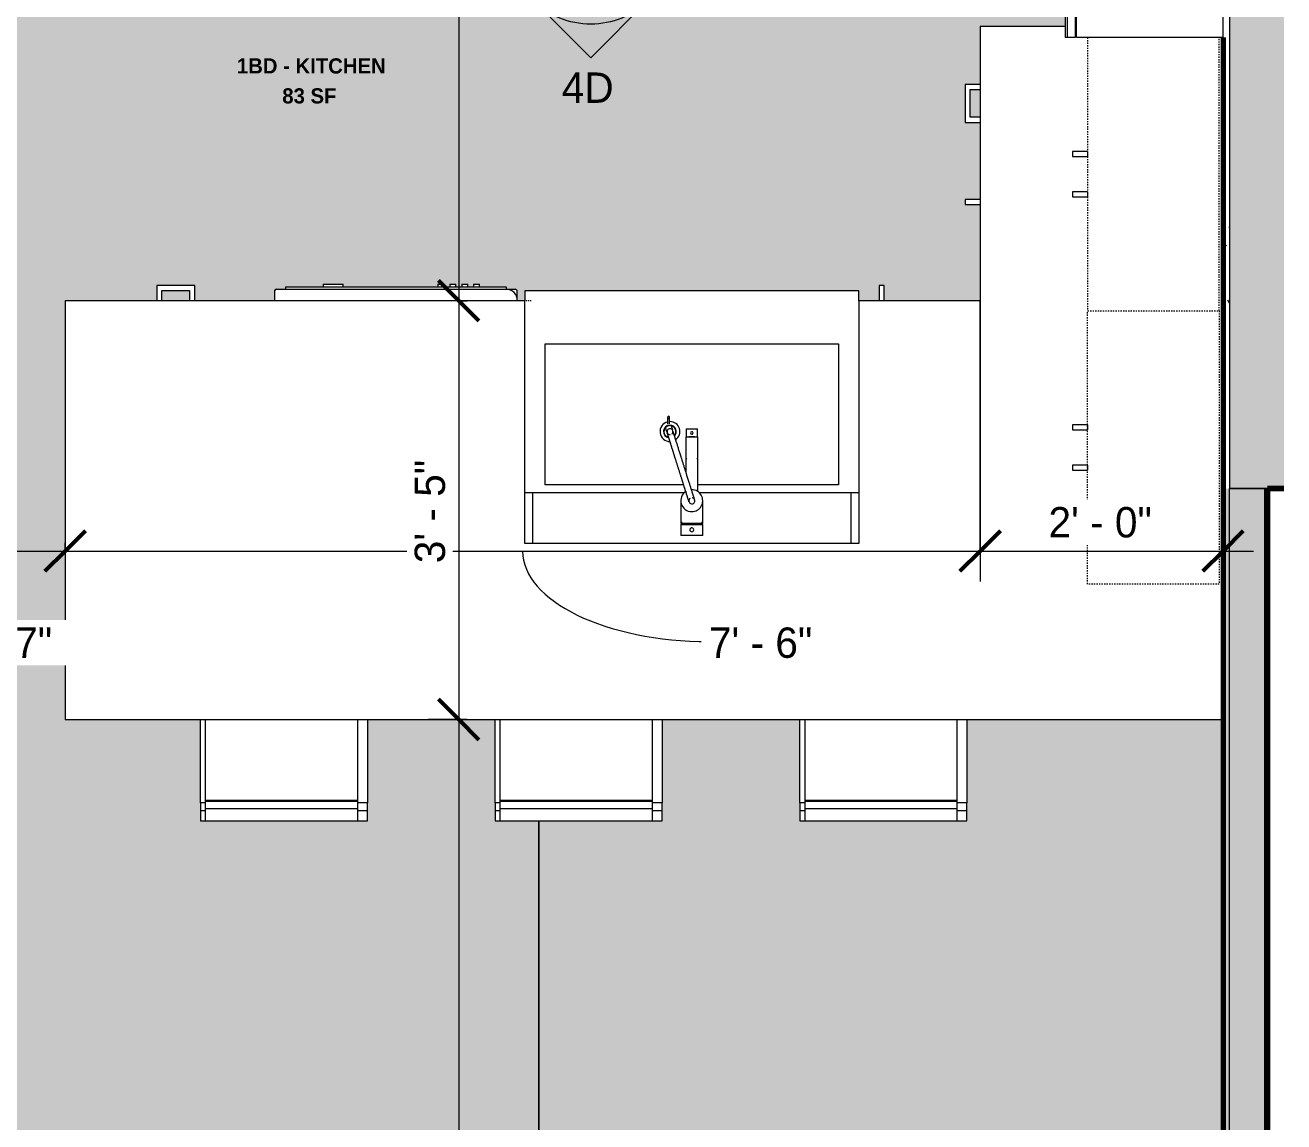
# Model space of a CAD drawing. Header units: inches. Extents: x 2887 to 5387, y 120 to 10852.
# Drawn here: x 4601.1 to 4725.4, y 10199 to 10307.4 of the extents above; entities that cross this region are included whole.
import ezdxf

# ---------------------------------------------------------------- set-up
doc = ezdxf.new("R2010")
doc.units = ezdxf.units.IN
doc.header["$MEASUREMENT"] = 0
doc.linetypes.add('Dash', pattern=[0.25, 0.125, -0.125])
doc.linetypes.add('Dash 3_32_', pattern=[0.1875, 0.09375, -0.09375])
for name, color, linetype, lineweight in [('0-6', 170, 'Continuous', 5), ('A-ANNO-DIMS', 211, 'Continuous', 9), ('A-ANNO-DIMS-32', 211, 'Continuous', 9), ('A-AREA-IDEN', 2, 'Continuous', 9), ('A-DETL-1', 90, 'Dash 3_32_', 18), ('A-FLOR-2', 250, 'Continuous', 18), ('A-WALL-1', 250, 'Continuous', 18), ('A-WALL-3', 113, 'Continuous', 9), ('A-WALL-4', 7, 'Continuous', 70), ('A-WALL-PATT-1', 50, 'Continuous', 9), ('A-WALL-PATT-2', 253, 'Continuous', 9), ('G-ANNO-SYMB', 111, 'Continuous', 9), ('I-FURN', 30, 'Continuous', 9), ('I-WALL-1', 7, 'Continuous', 70), ('P-SANR-FIXT', 6, 'Continuous', 9), ('Q-CASE', 31, 'Continuous', 9), ('Q-CASE-3', 31, 'Dash', 9), ('Q-SPCQ', 91, 'Continuous', 9)]:
    doc.layers.add(name, color=color, linetype=linetype, lineweight=lineweight)
doc.layers.add('A-AREA-PATT-1', color=255, linetype='Continuous', lineweight=9, transparency=1)
doc.styles.add('Century Gothic', font='ufonts.com_century-gothic.ttf', dxfattribs={"height": 3})
doc.styles.add('Century Gothic_B_1', font='GOTHICB.TTF', dxfattribs={"height": 1.5})
doc.dimstyles.new('OD_1__HACK_2', dxfattribs={"dimscale": 12, "dimtxt": 3.132505, "dimasz": 0.333333, "dimexe": 0.25, "dimexo": 0.166667, "dimgap": 0.041667, "dimtad": 1, "dimdec": 0, "dimzin": 3, "dimdsep": 46, "dimlunit": 4, "dimtxsty": 'Century Gothic', "dimblk1": 'OBLIQUE', "dimblk2": 'OBLIQUE', "dimsah": 1, "dimcen": 0.09, "dimdle": 0.25, "dimazin": 0, "dimtfac": 1, "dimtdec": 4, "dimtix": 1, "dimtmove": 0, "dimatfit": 3, "dimfxl": 1, "dimtvp": 1, "dimtfill": 1, "dimfrac": 2, "dimtolj": 1, "dimtzin": 0, "dimarcsym": 2})
doc.dimstyles.new('OD_1__HACK_2_1', dxfattribs={"dimscale": 12, "dimtxt": 3.132505, "dimasz": 0.333333, "dimexe": 0.25, "dimexo": 0.166667, "dimgap": 0.041667, "dimtad": 1, "dimdec": 0, "dimzin": 3, "dimdsep": 46, "dimlunit": 4, "dimtxsty": 'Century Gothic', "dimblk1": 'OBLIQUE', "dimblk2": 'OBLIQUE', "dimsah": 1, "dimcen": 0.09, "dimdle": 0.25, "dimazin": 0, "dimtfac": 1, "dimtdec": 4, "dimtix": 1, "dimtmove": 1, "dimatfit": 3, "dimfxl": 1, "dimtvp": 1, "dimtfill": 1, "dimfrac": 2, "dimtolj": 1, "dimtzin": 0, "dimarcsym": 2})
pattern_1 = [(0, (0, 0), (10.24, 2.56), [0.422, -7.258, 0.422, -7.258, -40.96]), (0, (0, 0), (10.24, 2.56), [-15.36, 0.422, -14.938, 0.422, -7.258, -17.92]), (0, (0, 0), (10.24, 2.56), [-38.4, 0.422, -4.698, 0.422, -12.378]), (120, (3.84, 1.28), (-7.33702503, 7.58810013), [0.422, -7.258, 0.422, -7.258, -40.96]), (120, (3.84, 1.28), (-7.33702503, 7.58810013), [-15.36, 0.422, -14.938, 0.422, -7.258, -17.92]), (120, (3.84, 1.28), (-7.33702503, 7.58810013), [-38.4, 0.422, -4.698, 0.422, -12.378]), (240, (5.12, 6.4), (-2.90297497, -10.14810013), [0.422, -7.258, 0.422, -7.258, -40.96]), (240, (5.12, 6.4), (-2.90297497, -10.14810013), [-15.36, 0.422, -14.938, 0.422, -7.258, -17.92]), (240, (5.12, 6.4), (-2.90297497, -10.14810013), [-38.4, 0.422, -4.698, 0.422, -12.378])]
pattern_2 = [(161.57, (0.16, 0.16), (-1.279773737, -0.000426766), [0, -9.107, 1.011, 0]), (18.43, (-0.16, 0.16), (-1.279773737, 0.000426766), [0, -9.107, 1.011, 0]), (108.43, (0.16, 0.16), (0.639452382, -3.199964008), [3.035, -7.083]), (71.57, (-0.16, 0.16), (0.639452382, 3.199964008), [3.035, -7.083])]

# ---------------------------------------------------------------- blocks, each defined once
blk = doc.blocks.new('CTR - 1st Phase - Shell_rvt-6-2ND _ 3RD FLOOR - 1BD B - ADA TYPE B')
at = {"layer": 'A-FLOR-2'}
for p, q in [((-2712.32, 10142.59), (-2712.32, 10228.76)), ((-2712.32, 10228.76), (-2712.32, 10142.59))]:
    blk.add_line(p, q, dxfattribs=at)
blk = doc.blocks.new('CTR - 1st Phase - Common Walls_rvt-6-2ND _ 3RD FLOOR - 1BD B - ADA TYPE B')
at = {"layer": 'A-WALL-PATT-1'}
h = blk.add_hatch(dxfattribs=at)
h.set_pattern_fill('FP_1', color=256, style=0, pattern_type=2)
h.set_pattern_definition(pattern_1)
h.paths.add_polyline_path([(-2644.07, 10261.59), (-2644.07, 10374.04), (-2644.7, 10374.04), (-2644.7, 10261.59)], flags=0)
h = blk.add_hatch(dxfattribs=at)
h.set_pattern_fill('FP_1', color=256, style=0, pattern_type=2)
h.set_pattern_definition(pattern_1)
h.paths.add_polyline_path([(-2644.07, 10013.59), (-2644.07, 10261.59), (-2644.7, 10261.59), (-2644.7, 10013.59)], flags=0)
at = {"layer": 'A-WALL-PATT-2'}
h = blk.add_hatch(dxfattribs=at)
h.set_pattern_fill('FP_2', color=256, style=0, pattern_type=2)
h.set_pattern_definition(pattern_2)
h.paths.add_polyline_path([(-2640.32, 10261.59), (-2638.69, 10261.59), (-2638.69, 10379.54), (-2644.07, 10379.54), (-2644.07, 10261.59), (-2640.57, 10261.59)], flags=0)
h = blk.add_hatch(dxfattribs=at)
h.set_pattern_fill('FP_2', color=256, style=0, pattern_type=2)
h.set_pattern_definition(pattern_2)
h.paths.add_polyline_path([(-2644.07, 10013.59), (-2640.57, 10013.59), (-2640.57, 10261.59), (-2644.07, 10261.59), (-2644.07, 10021.59)], flags=0)
at = {"layer": 'A-WALL-1'}
for p, q in [((-2644.07, 10374.04), (-2644.07, 10261.59)), ((-2644.07, 10261.59), (-2640.57, 10261.59)), ((-2644.07, 10013.59), (-2644.07, 10261.59)), ((-2640.57, 10261.59), (-2644.07, 10261.59)), ((-2640.57, 10261.59), (-2640.32, 10261.59)), ((-2640.32, 10261.59), (-2640.57, 10261.59)), ((-2640.57, 10013.59), (-2640.57, 10261.59))]:
    blk.add_line(p, q, dxfattribs=at)
at = {"layer": 'A-WALL-4'}
for p, q in [((-2644.7, 10261.59), (-2644.7, 10013.59)), ((-2640.32, 10013.59), (-2640.32, 10261.59))]:
    blk.add_line(p, q, dxfattribs=at)
at = {"layer": 'I-WALL-1'}
for p, q in [((-2644.7, 10306.16), (-2644.7, 10261.59)), ((-2640.32, 10261.59), (-2638.69, 10261.59))]:
    blk.add_line(p, q, dxfattribs=at)
blk = doc.blocks.new('CTR - 1st Phase -Stairs _ Elevators_rvt-1-2ND _ 3RD FLOOR - 1BD B - ADA TYPE B')
at = {"layer": 'A-WALL-4'}
for p, q in [((-2638.69, 10261.59), (-2640.32, 10261.59)), ((-2640.32, 10261.59), (-2640.32, 10253.59)), ((-2640.32, 10253.59), (-2640.32, 10021.59))]:
    blk.add_line(p, q, dxfattribs=at)
blk = doc.blocks.new('Dishwasher_15404 - 34_ counter-2817256-2ND _ 3RD FLOOR - 1BD B - ADA TYPE B')
at = {"layer": 'Q-SPCQ'}
for p, q in [((26.68, 0), (25.74, 0)), ((26.87, -22.93), (26.87, -0.2)), ((27.12, -1.09), (26.87, -1.09)), ((27.12, -1.09), (27.12, -22.91)), ((27.37, -4.82), (27.12, -4.82)), ((27.37, -4.82), (27.37, -5.81)), ((27.37, -5.81), (27.37, -6.79)), ((27.12, -6.79), (27.37, -6.79)), ((27.37, -16.15), (27.12, -16.15)), ((27.37, -16.15), (27.37, -16.74)), ((27.12, -16.74), (27.37, -16.74)), ((27.37, -17.33), (27.12, -17.33)), ((27.37, -17.33), (27.37, -17.92)), ((27.12, -17.92), (27.37, -17.92)), ((27.37, -18.51), (27.12, -18.51)), ((27.37, -18.51), (27.37, -19.1)), ((27.12, -19.1), (27.37, -19.1)), ((27.37, -19.69), (27.12, -19.69)), ((27.37, -19.69), (27.37, -20.28)), ((27.12, -20.28), (27.37, -20.28)), ((27.12, -22.91), (26.87, -22.91)), ((26.87, -23.8), (26.87, -22.93)), ((25.74, -24), (25.8, -24)), ((25.8, -24), (26.68, -24))]:
    blk.add_line(p, q, dxfattribs=at)
for centre, radius, start, end in [((26.68, -0.2), 0.197, 360, 90), ((26.68, -0.2), 0.197, 15, 75), ((25.8, -22.93), 1.07, 270, 0), ((26.68, -23.8), 0.197, 270, 0)]:
    blk.add_arc(centre, radius, start, end, dxfattribs=at)
blk = doc.blocks.new('Bar_Stool_6722_1_ - Bar_Stool_6722_1_-1372833-2ND _ 3RD FLOOR - 1BD B - ADA TYPE B')
at = {"layer": 'I-FURN'}
for p, q in [((1, 0), (0, 0)), ((0, 0), (0, -0.98)), ((0, -0.98), (1, -0.98)), ((0, -0.98), (0, -1.78)), ((1, -1.24), (1, 0)), ((16, 0), (1, 0)), ((1, -1.91), (1, -1.24)), ((16, -1.24), (1, -1.24)), ((16.5, 0), (16, 0)), ((16, 0), (16, -1.24)), ((16, -0.98), (16.5, -0.98)), ((16, -1.24), (16, -1.91)), ((16.5, -0.98), (16.5, 0)), ((16.5, -1.78), (16.5, -0.98)), ((0, -1.78), (1, -1.78)), ((0, -10.02), (0, -1.78)), ((1, -1.91), (16, -1.91)), ((1, -2.03), (1, -1.91)), ((1, -10.02), (1, -2.03)), ((1, -2.03), (16, -2.03)), ((16, -1.78), (16.5, -1.78)), ((16, -1.91), (16, -2.03)), ((16, -2.03), (16, -10.02)), ((16.5, -1.78), (16.5, -10.02))]:
    blk.add_line(p, q, dxfattribs=at)
blk = doc.blocks.new('30quot_MicrowaveVent_11166 - 70cm miele oven-2804781-2ND _ 3RD FLOOR - 1BD B - ADA TYPE B')
at = {"layer": 'Q-CASE'}
for p, q in [((8.88, 16.6), (7.69, 16.6)), ((7.69, 15.63), (7.69, 16.55)), ((8.88, 16.55), (8.88, 15.63)), ((15.68, 15.6), (-14.2, 15.6)), ((-14.2, 15.39), (-14.2, 15.6)), ((-14.2, 14.61), (-14.2, 15.39)), ((15.68, 15.39), (-14.2, 15.39)), ((15.68, 15.6), (15.68, 15.39)), ((15.68, 15.39), (15.68, 14.61)), ((15.68, 14.61), (-14.2, 14.61)), ((-14.2, 0), (-14.2, 14.49)), ((-14.2, 14.49), (15.68, 14.49)), ((15.68, 14.49), (15.68, 0)), ((-14.2, 0), (15.68, 0))]:
    blk.add_line(p, q, dxfattribs=at)
blk = doc.blocks.new('300 Series Wall Hung Cabinet_302 - 27_ X 36_-2604985-2ND _ 3RD FLOOR - 1BD B - ADA TYPE B')
at = {"layer": 'Q-CASE'}
for p, q in [((-2.25, -13.19), (-1.76, -13.19)), ((-2.25, -13.19), (-2.25, -14.69)), ((-1.76, -14.69), (-1.76, -13.19)), ((1.75, -13.19), (2.24, -13.19)), ((1.75, -13.19), (1.75, -14.69)), ((2.24, -14.69), (2.24, -13.19)), ((-2.25, -14.69), (-1.76, -14.69)), ((1.75, -14.69), (2.24, -14.69))]:
    blk.add_line(p, q, dxfattribs=at)
at = {"layer": 'Q-CASE-3'}
for p, q in [((13.5, -0.19), (-13.5, -0.19)), ((-13.5, -0.19), (-13.5, -13.19)), ((13.5, -13.19), (13.5, -0.19)), ((-13.5, -13.19), (13.5, -13.19))]:
    blk.add_line(p, q, dxfattribs=at)
blk = doc.blocks.new('Base Cabinet 4 Drawer 254 - Base Cabinet 4 Drawer 254 15_-2584595-2ND _ 3RD FLOOR - 1BD B - ADA TYPE B')
at = {"layer": 'Q-CASE'}
for p, q in [((2.61, 25.5), (-1.14, 25.5)), ((-1.14, 25.5), (-1.14, 24)), ((-0.64, 24), (-0.64, 25)), ((-0.64, 25), (2.11, 25)), ((2.11, 25), (2.11, 24)), ((2.61, 24), (2.61, 25.5))]:
    blk.add_line(p, q, dxfattribs=at)
blk = doc.blocks.new('Vanity Cabinet-Double Door - 33_-2318066-2ND _ 3RD FLOOR - 1BD B - ADA TYPE B')
at = {"layer": 'Q-CASE'}
for p, q in [((-15.01, 6.79), (-15.01, 1.74)), ((16.49, 1.74), (16.49, 6.79))]:
    blk.add_line(p, q, dxfattribs=at)
blk = doc.blocks.new('Base Cabinet 3 Drawer 230 - Base Cabinet 3 Drawer 230 18_-2579417-2ND _ 3RD FLOOR - 1BD B - ADA TYPE B')
at = {"layer": 'Q-CASE'}
for p, q in [((2.61, 25.5), (-1.14, 25.5)), ((-1.14, 25.5), (-1.14, 24)), ((-0.64, 24), (-0.64, 25)), ((-0.64, 25), (2.11, 25)), ((2.11, 25), (2.11, 24)), ((2.61, 24), (2.61, 25.5))]:
    blk.add_line(p, q, dxfattribs=at)
blk = doc.blocks.new('kitchen_faucet_14143 - kitchen_faucet_14143-2439044-2ND _ 3RD FLOOR - 1BD B - ADA TYPE B')
at = {"layer": 'P-SANR-FIXT'}
for p, q in [((-6.3, 0.57), (-7.09, 0.57)), ((-7.09, -0.57), (-7.09, 0.57)), ((-0.9, 0.59), (-6.3, 0.59)), ((-6.3, 0.3), (-6.3, 0.59)), ((-6.3, 0.29), (-6.3, 0.15)), ((-6.3, 0.15), (-6.3, 0.29)), ((-6.3, 0.15), (-6.3, -0.15)), ((-6.3, -0.15), (-6.3, 0.15)), ((-3.97, 0.59), (-4.9, 0.59)), ((2.26, 1.08), (0, 1.08)), ((2.34, 1.02), (2.1, 1.02)), ((2.26, 1.08), (2.26, -1.08)), ((3.44, 1.08), (2.34, 1.08)), ((2.34, -1.08), (2.34, 1.08)), ((3.44, 1.08), (3.44, -1.08)), ((-7.09, -0.57), (-6.3, -0.57)), ((-6.3, -0.15), (-6.3, -0.29)), ((-6.3, -0.29), (-6.3, -0.15)), ((-6.3, -0.59), (-6.3, -0.3)), ((-6.3, -0.59), (-2.84, -0.59)), ((-4.9, -0.59), (-3.97, -0.59)), ((-0.93, -0.59), (-0.9, -0.59)), ((0, -1.08), (2.26, -1.08)), ((2.1, -1.02), (2.34, -1.02)), ((2.34, -1.08), (3.44, -1.08)), ((-7.58, -2.2), (-8.24, -2.2)), ((-8.24, -2.4), (-7.58, -2.4)), ((-7.41, -2.04), (-6.99, -1.91)), ((-6.81, -2.46), (-7.23, -2.59))]:
    blk.add_line(p, q, dxfattribs=at)
at = {"layer": 'P-SANR-FIXT', "flags": 128}
for points in [[(-0.06, 0.29), (-0.07, 0.29), (-0.07, 0.29), (-0.07, 0.29), (-0.07, 0.29), (-0.07, 0.29), (-0.08, 0.28), (-0.08, 0.28), (-0.09, 0.28), (-0.1, 0.28), (-0.1, 0.28), (-0.11, 0.27), (-0.26, 0.23), (-0.28, 0.22), (-0.3, 0.22), (-0.46, 0.16), (-0.49, 0.16), (-0.51, 0.15), (-0.54, 0.14), (-0.57, 0.13), (-0.6, 0.12), (-0.63, 0.11), (-0.66, 0.1), (-0.69, 0.09), (-0.72, 0.08), (-0.75, 0.07), (-0.78, 0.06), (-0.82, 0.05), (-0.85, 0.04), (-0.89, 0.03), (-0.92, 0.02), (-0.96, 0.01), (-1, 0), (-1.04, -0.02), (-1.07, -0.03), (-1.11, -0.04), (-1.15, -0.05), (-1.2, -0.07), (-1.24, -0.08), (-1.28, -0.09), (-1.32, -0.11), (-1.37, -0.12), (-1.41, -0.14), (-1.46, -0.15), (-1.5, -0.16), (-1.55, -0.18), (-1.6, -0.19), (-1.65, -0.21), (-1.69, -0.23), (-1.74, -0.24), (-1.79, -0.26), (-2.49, -0.48), (-2.55, -0.5), (-2.61, -0.51), (-2.67, -0.53), (-2.72, -0.55), (-2.78, -0.57), (-2.84, -0.59), (-2.9, -0.61), (-2.96, -0.62), (-3.02, -0.64), (-3.08, -0.66), (-3.14, -0.68), (-3.19, -0.7), (-3.25, -0.72), (-3.31, -0.74), (-3.37, -0.76), (-3.43, -0.77), (-3.49, -0.79), (-3.55, -0.81), (-3.61, -0.83), (-3.67, -0.85), (-3.73, -0.87), (-3.79, -0.89), (-3.85, -0.91), (-3.91, -0.92), (-3.97, -0.94), (-4.03, -0.96), (-4.09, -0.98), (-4.15, -1), (-4.21, -1.02), (-4.26, -1.04), (-4.32, -1.05), (-4.94, -1.25), (-4.99, -1.27), (-5.04, -1.28), (-5.09, -1.3), (-5.15, -1.31), (-5.2, -1.33), (-5.44, -1.41), (-5.48, -1.42), (-5.53, -1.43), (-5.57, -1.45), (-5.62, -1.46), (-5.66, -1.48), (-5.7, -1.49), (-5.75, -1.5), (-5.79, -1.52), (-5.83, -1.53), (-5.87, -1.54), (-5.91, -1.56), (-5.95, -1.57), (-5.99, -1.58), (-6.02, -1.59), (-6.06, -1.6), (-6.1, -1.61), (-6.13, -1.63), (-6.17, -1.64), (-6.2, -1.65), (-6.23, -1.66), (-6.26, -1.67), (-6.3, -1.68), (-6.33, -1.69), (-6.36, -1.7), (-6.38, -1.71), (-6.41, -1.71), (-6.44, -1.72), (-6.47, -1.73), (-6.49, -1.74), (-6.52, -1.75), (-6.54, -1.76), (-6.57, -1.76), (-6.59, -1.77), (-6.61, -1.78), (-6.63, -1.78), (-6.65, -1.79), (-6.67, -1.8), (-6.69, -1.8), (-6.71, -1.81), (-6.73, -1.81), (-6.74, -1.82), (-6.76, -1.82), (-6.77, -1.83), (-6.79, -1.83), (-6.8, -1.84), (-6.81, -1.84), (-6.83, -1.84), (-6.84, -1.85), (-6.85, -1.85), (-6.86, -1.85), (-6.87, -1.86), (-6.87, -1.86), (-6.88, -1.86), (-6.89, -1.86), (-6.89, -1.87), (-6.9, -1.87), (-6.9, -1.87), (-6.9, -1.87), (-6.91, -1.87), (-6.91, -1.87), (-6.91, -1.87), (-6.91, -1.87)], [(0.27, 0.18), (0.21, 0.23), (0.15, 0.28), (0.08, 0.3), (0, 0.3), (-0.08, 0.28), (-0.15, 0.25), (-0.2, 0.2), (-0.24, 0.13), (-0.27, 0.06), (-0.27, 0.02)], [(-0.22, -0.16), (-0.17, -0.22), (-0.1, -0.26), (-0.03, -0.28), (0.05, -0.29), (0.13, -0.27), (0.19, -0.23), (0.25, -0.18), (0.29, -0.12), (0.31, -0.04), (0.32, 0.03), (0.3, 0.11), (0.27, 0.18)], [(0.11, -0.27), (0.11, -0.27), (0.11, -0.27), (0.11, -0.28), (0.11, -0.28), (0.1, -0.28), (0.1, -0.28), (0.09, -0.28), (0.09, -0.28), (0.08, -0.28), (0.07, -0.29), (0.06, -0.29), (-0.08, -0.34), (-0.1, -0.34), (-0.12, -0.35), (-0.14, -0.35), (-0.16, -0.36), (-0.18, -0.37), (-0.2, -0.37), (-0.23, -0.38), (-0.25, -0.39), (-0.27, -0.4), (-0.3, -0.4), (-0.32, -0.41), (-0.35, -0.42), (-0.38, -0.43), (-0.41, -0.44), (-0.44, -0.45), (-0.46, -0.46), (-0.5, -0.47), (-0.53, -0.48), (-0.56, -0.49), (-0.59, -0.5), (-0.62, -0.51), (-0.66, -0.52), (-0.69, -0.53), (-0.73, -0.54), (-0.77, -0.55), (-0.8, -0.56), (-0.84, -0.58), (-0.88, -0.59), (-0.92, -0.6), (-0.96, -0.61), (-1, -0.63), (-1.04, -0.64), (-1.08, -0.65), (-1.13, -0.67), (-1.17, -0.68), (-1.22, -0.69), (-1.26, -0.71), (-1.31, -0.72), (-1.35, -0.74), (-1.4, -0.75), (-1.45, -0.77), (-1.5, -0.78), (-1.54, -0.8), (-1.59, -0.81), (-1.64, -0.83), (-1.69, -0.84), (-1.75, -0.86), (-1.8, -0.88), (-1.85, -0.89), (-1.9, -0.91), (-1.96, -0.93), (-2.01, -0.94), (-2.06, -0.96), (-2.12, -0.98), (-2.18, -1), (-2.23, -1.01), (-2.29, -1.03), (-2.34, -1.05), (-2.4, -1.07), (-2.46, -1.09), (-2.52, -1.1), (-2.57, -1.12), (-2.63, -1.14), (-2.69, -1.16), (-2.75, -1.18), (-2.81, -1.2), (-2.87, -1.21), (-2.93, -1.23), (-2.99, -1.25), (-3.05, -1.27), (-3.1, -1.29), (-3.16, -1.31), (-3.22, -1.33), (-3.28, -1.35), (-3.34, -1.37), (-3.4, -1.38), (-3.46, -1.4), (-3.52, -1.42), (-3.58, -1.44), (-3.64, -1.46), (-3.7, -1.48), (-3.76, -1.5), (-3.82, -1.52), (-3.88, -1.53), (-3.94, -1.55), (-4, -1.57), (-4.05, -1.59), (-4.11, -1.61), (-4.74, -1.8), (-4.79, -1.82), (-4.84, -1.84), (-4.89, -1.85), (-4.94, -1.87), (-4.99, -1.89), (-5.22, -1.96), (-5.27, -1.97), (-5.32, -1.99), (-5.36, -2), (-5.41, -2.02), (-5.45, -2.03), (-5.49, -2.04), (-5.54, -2.06), (-5.58, -2.07), (-5.62, -2.08), (-5.66, -2.1), (-5.7, -2.11), (-5.74, -2.12), (-5.78, -2.13), (-5.82, -2.15), (-5.85, -2.16), (-5.89, -2.17), (-5.93, -2.18), (-5.96, -2.19), (-6, -2.2), (-6.03, -2.21), (-6.06, -2.22), (-6.09, -2.23), (-6.13, -2.24), (-6.16, -2.25), (-6.19, -2.26), (-6.21, -2.27), (-6.24, -2.28), (-6.27, -2.29), (-6.3, -2.3), (-6.32, -2.3), (-6.35, -2.31), (-6.37, -2.32), (-6.39, -2.33), (-6.42, -2.33), (-6.44, -2.34), (-6.46, -2.35), (-6.48, -2.35), (-6.5, -2.36), (-6.52, -2.37), (-6.54, -2.37), (-6.55, -2.38), (-6.57, -2.38), (-6.59, -2.39), (-6.6, -2.39), (-6.61, -2.4), (-6.63, -2.4), (-6.64, -2.41), (-6.65, -2.41), (-6.66, -2.41), (-6.67, -2.42), (-6.68, -2.42), (-6.69, -2.42), (-6.7, -2.42), (-6.7, -2.43), (-6.71, -2.43), (-6.72, -2.43), (-6.72, -2.43), (-6.72, -2.43), (-6.73, -2.43), (-6.73, -2.43), (-6.73, -2.43), (-6.73, -2.43)], [(-6.59, -1.97), (-6.61, -1.94), (-6.67, -1.9), (-6.74, -1.87), (-6.82, -1.86), (-6.9, -1.87), (-6.97, -1.9), (-7.03, -1.94), (-7.08, -2), (-7.1, -2.08), (-7.11, -2.15)], [(-7.11, -2.15), (-7.1, -2.23), (-7.08, -2.3), (-7.03, -2.36), (-6.97, -2.41), (-6.9, -2.44), (-6.82, -2.45), (-6.74, -2.44), (-6.67, -2.41), (-6.61, -2.36), (-6.56, -2.3), (-6.53, -2.23), (-6.52, -2.15)]]:
    blk.add_lwpolyline(points, dxfattribs=at)
at = {"layer": 'P-SANR-FIXT'}
for centre, radius, start, end in [((-6.69, 0), 0.118, 0, 180), ((0, 0), 1.08, 360, 180), ((2.88, 0), 0.197, 0, 180), ((-6.83, -2.16), 0.984, 35.2428, 180), ((-6.69, 0), 0.118, 180, 360), ((0, 0), 1.08, 180, 181.7622), ((0, 0), 1.08, 212.8582, 360), ((2.88, 0), 0.197, 180, 0), ((-6.83, -2.16), 0.984, 180, 182.6491), ((-6.83, -2.16), 0.984, 193.9709, 360), ((-6.83, -2.16), 0.63, 45.7781, 180), ((-6.83, -2.16), 0.63, 180, 349.8101), ((-6.83, -2.16), 0.591, 168.6397, 180), ((-6.83, -2.16), 0.591, 180, 227.1165), ((-6.83, -2.16), 0.591, 48.0157, 168.6397), ((-6.83, -2.16), 0.591, 227.1165, 347.8677)]:
    blk.add_arc(centre, radius, start, end, dxfattribs=at)
for centre, major_axis, ratio, start_param, end_param in [((-3.97, 0), (0, 0.591), 0.906308, 6.104473, 6.736574), ((-3.97, 0), (0, 0.591), 0.906308, 2.688204, 3.320305), ((-8.24, -2.3), (0, 0.0984), 0.984808, 4.712389, 7.853982), ((-8.24, -2.3), (0, 0.0984), 0.984808, 1.570796, 4.712389)]:
    blk.add_ellipse(centre, major_axis=major_axis, ratio=ratio, start_param=start_param, end_param=end_param, dxfattribs=at)
blk = doc.blocks.new('Stainless Steel Farmhous Kitchen Sink - Stainless Steel Farmhous Kitchen Sink-2443921-2ND _ 3RD FLOOR - 1BD B - ADA TYPE B')
at = {"layer": 'P-SANR-FIXT'}
for p, q in [((-17.22, -2.25), (-33, -2.25)), ((0, -2.25), (-15.78, -2.25)), ((-31, -16.96), (-31, -3)), ((-31, -3), (-17.09, -3)), ((-15.72, -3), (-2, -3)), ((-2, -3), (-2, -16.96)), ((-2, -16.96), (-31, -16.96)), ((-33, -21.2), (-33, -22.2)), ((-33, -22.2), (0, -22.2)), ((0, -22.2), (0, -21.2))]:
    blk.add_line(p, q, dxfattribs=at)
blk = doc.blocks.new('Base Cabinet Corner 197 - Base Cabinet Corner 197-2565125-2ND _ 3RD FLOOR - 1BD B - ADA TYPE B')
at = {"layer": 'Q-CASE'}
for p, q in [((10.24, -24), (10.24, -25.5)), ((10.73, -25.5), (10.73, -24)), ((10.24, -25.5), (10.73, -25.5)), ((2.23, -33.51), (0.74, -33.51)), ((2.23, -34), (2.23, -33.51)), ((0.74, -34), (2.23, -34))]:
    blk.add_line(p, q, dxfattribs=at)
blk = doc.blocks.new('300 Series Wall Hung Cabinet_302 - 27_ X 36_-2605031-2ND _ 3RD FLOOR - 1BD B - ADA TYPE B')
at = {"layer": 'Q-CASE'}
for p, q in [((-1.76, 14.69), (-2.25, 14.69)), ((-2.25, 14.69), (-2.25, 13.19)), ((-1.76, 13.19), (-1.76, 14.69)), ((2.24, 14.69), (1.75, 14.69)), ((1.75, 14.69), (1.75, 13.19)), ((2.24, 13.19), (2.24, 14.69)), ((-1.76, 13.19), (-2.25, 13.19)), ((2.24, 13.19), (1.75, 13.19))]:
    blk.add_line(p, q, dxfattribs=at)
at = {"layer": 'Q-CASE-3'}
for p, q in [((-13.5, 0.19), (-13.5, 13.19)), ((-13.5, 13.19), (13.5, 13.19)), ((13.5, 13.19), (13.5, 0.19)), ((13.5, 0.19), (-13.5, 0.19))]:
    blk.add_line(p, q, dxfattribs=at)
blk = doc.blocks.new('Elevation - Filled Arrow-151867-2ND _ 3RD FLOOR - 1BD B - ADA TYPE B')
at = {"layer": 'G-ANNO-SYMB'}
for p, q in [((0, 0.3536), (-0.1768, 0.1768)), ((0.1768, 0.1768), (0, 0.3536))]:
    blk.add_line(p, q, dxfattribs=at)
blk.add_arc((0, 0), 0.25, 45, 135, dxfattribs=at)
blk = doc.blocks.new('DIMBLOCK124-2ND _ 3RD FLOOR - 1BD B - ADA TYPE B')
at = {"layer": 'A-ANNO-DIMS-32', "lineweight": 50}
for p, q in [((4561.89, 10255.42), (4563.89, 10257.42)), ((4605.01, 10255.42), (4607.01, 10257.42)), ((4561.89, 10255.42), (4559.89, 10253.42)), ((4605.01, 10255.42), (4603.01, 10253.42))]:
    blk.add_line(p, q, dxfattribs=at)
at = {"layer": 'A-ANNO-DIMS-32'}
for p, q in [((4561.89, 10256.25), (4561.89, 10252.42)), ((4561.89, 10255.42), (4561.89, 10256.25)), ((4605.01, 10256.25), (4605.01, 10252.42)), ((4605.01, 10255.42), (4605.01, 10256.25)), ((4561.89, 10255.42), (4605.01, 10255.42))]:
    blk.add_line(p, q, dxfattribs=at)
blk.add_ellipse((4593.51, 10255.42), major_axis=(10.06, 0), ratio=0.888341, start_param=3.141593, end_param=4.712389, dxfattribs=at)
at = {"layer": 'A-ANNO-DIMS-32', "color": 0, "insert": (4593.51, 10247.87), "char_height": 3, "width": 12.5897, "attachment_point": 1, "line_spacing_factor": 0.984502, "style": 'Century Gothic', "bg_fill": 3, "box_fill_scale": 1.25, "bg_fill_color": 256, "bg_fill_true_color": 13158600, "bg_fill_transparency": 0}
blk.add_mtext('3\' - 7"', dxfattribs=at)
blk = doc.blocks.new('_Oblique')
at = {"color": 0, "linetype": 'ByBlock', "lineweight": -2}
blk.add_line((-0.5, -0.5), (0.5, 0.5), dxfattribs=at)
blk = doc.blocks.new('DIMBLOCK125-2ND _ 3RD FLOOR - 1BD B - ADA TYPE B')
at = {"layer": 'A-ANNO-DIMS-32'}
for p, q in [((4695.44, 10280.16), (4695.44, 10252.42)), ((4695.44, 10255.42), (4695.44, 10280.16)), ((4605.01, 10256.25), (4605.01, 10252.42)), ((4605.01, 10255.42), (4605.01, 10256.25)), ((4605.01, 10255.42), (4695.44, 10255.42))]:
    blk.add_line(p, q, dxfattribs=at)
at = {"layer": 'A-ANNO-DIMS-32', "lineweight": 50}
for p, q in [((4605.01, 10255.42), (4607.01, 10257.42)), ((4695.44, 10255.42), (4697.44, 10257.42)), ((4605.01, 10255.42), (4603.01, 10253.42)), ((4695.44, 10255.42), (4693.44, 10253.42))]:
    blk.add_line(p, q, dxfattribs=at)
at = {"layer": 'A-ANNO-DIMS-32'}
blk.add_ellipse((4668.63, 10255.42), major_axis=(18.41, 0), ratio=0.485422, start_param=3.141593, end_param=4.712389, dxfattribs=at)
at = {"layer": 'A-ANNO-DIMS-32', "color": 0, "insert": (4668.63, 10247.87), "char_height": 3, "width": 12.5897, "attachment_point": 1, "line_spacing_factor": 0.984502, "style": 'Century Gothic', "bg_fill": 3, "box_fill_scale": 1.25, "bg_fill_color": 256, "bg_fill_true_color": 13158600, "bg_fill_transparency": 0}
blk.add_mtext('7\' - 6"', dxfattribs=at)
blk = doc.blocks.new('DIMBLOCK126-2ND _ 3RD FLOOR - 1BD B - ADA TYPE B')
at = {"layer": 'A-ANNO-DIMS-32'}
for p, q in [((4695.44, 10280.16), (4695.44, 10252.42)), ((4695.44, 10255.42), (4695.44, 10280.16)), ((4719.44, 10256.25), (4719.44, 10252.42)), ((4719.44, 10255.42), (4719.44, 10256.25)), ((4695.44, 10255.42), (4722.44, 10255.42))]:
    blk.add_line(p, q, dxfattribs=at)
at = {"layer": 'A-ANNO-DIMS-32', "lineweight": 50}
for p, q in [((4695.44, 10255.42), (4697.44, 10257.42)), ((4719.44, 10255.42), (4721.44, 10257.42)), ((4695.44, 10255.42), (4693.44, 10253.42)), ((4719.44, 10255.42), (4717.44, 10253.42))]:
    blk.add_line(p, q, dxfattribs=at)
at = {"layer": 'A-ANNO-DIMS-32', "color": 0, "insert": (4702.19, 10259.77), "char_height": 3, "width": 12.5897, "attachment_point": 1, "line_spacing_factor": 0.984502, "style": 'Century Gothic', "bg_fill": 3, "box_fill_scale": 1.25, "bg_fill_color": 256, "bg_fill_true_color": 13158600, "bg_fill_transparency": 0}
blk.add_mtext('2\' - 0"', dxfattribs=at)
blk = doc.blocks.new('DIMBLOCK136-2ND _ 3RD FLOOR - 1BD B - ADA TYPE B')
at = {"layer": 'A-ANNO-DIMS-32', "lineweight": 50}
for p, q in [((4643.9, 10349.41), (4641.9, 10351.41)), ((4643.9, 10349.41), (4645.9, 10347.41)), ((4643.9, 10280.16), (4641.9, 10282.16)), ((4643.9, 10280.16), (4645.9, 10278.16))]:
    blk.add_line(p, q, dxfattribs=at)
at = {"layer": 'A-ANNO-DIMS-32'}
for p, q in [((4665.34, 10349.41), (4640.9, 10349.41)), ((4643.9, 10349.41), (4643.9, 10280.16)), ((4643.9, 10349.41), (4665.34, 10349.41)), ((4644.73, 10280.16), (4640.9, 10280.16)), ((4643.9, 10280.16), (4644.73, 10280.16))]:
    blk.add_line(p, q, dxfattribs=at)
at = {"layer": 'A-ANNO-DIMS-32', "color": 0, "insert": (4639.55, 10309.54), "char_height": 3, "width": 12.5897, "attachment_point": 1, "rotation": 90, "line_spacing_factor": 0.984502, "style": 'Century Gothic', "bg_fill": 3, "box_fill_scale": 1.25, "bg_fill_color": 256, "bg_fill_true_color": 13158600, "bg_fill_transparency": 0}
blk.add_mtext('5\' - 9"', dxfattribs=at)
blk = doc.blocks.new('DIMBLOCK137-2ND _ 3RD FLOOR - 1BD B - ADA TYPE B')
at = {"layer": 'A-ANNO-DIMS-32', "lineweight": 50}
for p, q in [((4643.9, 10280.16), (4641.9, 10282.16)), ((4643.9, 10280.16), (4645.9, 10278.16)), ((4643.9, 10238.78), (4641.9, 10240.78)), ((4643.9, 10238.78), (4645.9, 10236.78))]:
    blk.add_line(p, q, dxfattribs=at)
at = {"layer": 'A-ANNO-DIMS-32'}
for p, q in [((4644.73, 10280.16), (4640.9, 10280.16)), ((4643.9, 10280.16), (4643.9, 10238.78)), ((4643.9, 10280.16), (4644.73, 10280.16)), ((4644.73, 10238.78), (4640.9, 10238.78)), ((4643.9, 10238.78), (4644.73, 10238.78))]:
    blk.add_line(p, q, dxfattribs=at)
at = {"layer": 'A-ANNO-DIMS-32', "color": 0, "insert": (4639.55, 10254.22), "char_height": 3, "width": 12.5897, "attachment_point": 1, "rotation": 90, "line_spacing_factor": 0.984502, "style": 'Century Gothic', "bg_fill": 3, "box_fill_scale": 1.25, "bg_fill_color": 256, "bg_fill_true_color": 13158600, "bg_fill_transparency": 0}
blk.add_mtext('3\' - 5"', dxfattribs=at)
blk = doc.blocks.new('DIMBLOCK138-2ND _ 3RD FLOOR - 1BD B - ADA TYPE B')
at = {"layer": 'A-ANNO-DIMS-32', "lineweight": 50}
for p, q in [((4643.9, 10238.78), (4641.9, 10240.78)), ((4643.9, 10238.78), (4645.9, 10236.78)), ((4643.9, 9988.44), (4641.9, 9990.44)), ((4643.9, 9988.44), (4645.9, 9986.44))]:
    blk.add_line(p, q, dxfattribs=at)
at = {"layer": 'A-ANNO-DIMS-32'}
for p, q in [((4644.73, 10238.78), (4640.9, 10238.78)), ((4643.9, 10238.78), (4643.9, 9985.44)), ((4643.9, 10238.78), (4644.73, 10238.78)), ((4644.73, 9988.44), (4640.9, 9988.44)), ((4643.9, 9988.44), (4644.73, 9988.44))]:
    blk.add_line(p, q, dxfattribs=at)
at = {"layer": 'A-ANNO-DIMS-32', "color": 0, "insert": (4639.55, 10106.03), "char_height": 3, "width": 18.1984, "attachment_point": 1, "rotation": 90, "line_spacing_factor": 0.984502, "style": 'Century Gothic', "bg_fill": 3, "box_fill_scale": 1.25, "bg_fill_color": 256, "bg_fill_true_color": 13158600, "bg_fill_transparency": 0}
blk.add_mtext('20\' - 10"', dxfattribs=at)

msp = doc.modelspace()

# ---------------------------------------------------------------- hatches: boundary and pattern name
at = {"layer": 'A-AREA-PATT-1'}
h = msp.add_hatch(color=256, dxfattribs=at)
h.paths.add_polyline_path([(4693.94, 10280.16), (4695.44, 10280.16), (4695.44, 10289.67), (4693.94, 10289.67), (4693.94, 10290.16), (4695.44, 10290.16), (4695.44, 10297.78), (4693.94, 10297.78), (4693.94, 10301.53), (4695.44, 10301.53), (4695.44, 10307.29), (4703.84, 10307.29), (4703.84, 10308.29), (4697.19, 10308.29), (4697.19, 10336.29), (4718.44, 10336.29), (4718.44, 10336.04), (4719.44, 10336.04), (4719.44, 10337.29), (4719.06, 10337.29), (4719.06, 10336.79), (4706.81, 10336.79), (4706.81, 10337.29), (4695.44, 10337.29), (4695.44, 10339.43), (4693.94, 10339.43), (4693.94, 10339.91), (4695.44, 10339.91), (4695.44, 10349.41), (4685.93, 10349.41), (4685.93, 10347.92), (4685.44, 10347.92), (4685.44, 10349.41), (4677.81, 10349.41), (4677.81, 10347.91), (4674.06, 10347.91), (4674.06, 10349.41), (4667.34, 10349.41), (4667.34, 10373.41), (4631.59, 10373.41), (4631.59, 10371.41), (4667.09, 10371.41), (4667.09, 10341.41), (4631.34, 10341.41), (4631.34, 10355.41), (4620.94, 10355.41), (4620.94, 10357.35), (4620.31, 10357.35), (4620.31, 10359.29), (4614.84, 10359.29), (4614.84, 10281.66), (4617.81, 10281.66), (4617.81, 10280.16), (4625.69, 10280.16), (4625.69, 10281.14), (4625.75, 10281.23), (4625.83, 10281.28), (4625.88, 10281.29), (4626.78, 10281.29), (4626.78, 10281.54), (4630.51, 10281.54), (4630.51, 10281.79), (4632.48, 10281.79), (4632.48, 10281.54), (4641.84, 10281.54), (4641.84, 10281.79), (4642.43, 10281.79), (4642.43, 10281.54), (4643.02, 10281.54), (4643.02, 10281.79), (4643.61, 10281.79), (4643.61, 10281.54), (4644.2, 10281.54), (4644.2, 10281.79), (4644.79, 10281.79), (4644.79, 10281.54), (4645.38, 10281.54), (4645.38, 10281.79), (4645.97, 10281.79), (4645.97, 10281.54), (4648.59, 10281.54), (4648.59, 10281.29), (4649.54, 10281.28), (4649.59, 10281.26), (4649.63, 10281.23), (4649.68, 10281.14), (4649.69, 10281.09), (4649.7, 10280.16), (4650.44, 10280.16), (4650.44, 10281.16), (4683.44, 10281.16), (4683.44, 10280.16), (4685.45, 10280.16), (4685.45, 10281.66), (4685.94, 10281.66), (4685.94, 10280.16), (4687.97, 10280.16)], flags=0)
h.paths.add_polyline_path([(4617.31, 10280.16), (4617.31, 10281.16), (4614.84, 10281.16), (4614.84, 10280.16), (4616.31, 10280.16)], flags=0)
h.paths.add_polyline_path([(4695.44, 10298.28), (4695.44, 10301.03), (4694.44, 10301.03), (4694.44, 10298.28)], flags=0)
h.paths.add_polyline_path([(4704.95, 10307.29), (4704.95, 10308.29), (4704.83, 10308.29), (4704.83, 10307.29)], flags=0)
h.paths.add_polyline_path([(4619.19, 10319.41), (4619.19, 10355.41), (4620.94, 10355.41), (4620.94, 10319.41)], flags=0)
h.paths.add_polyline_path([(4677.31, 10348.41), (4677.31, 10349.41), (4674.56, 10349.41), (4674.56, 10348.41)], flags=0)
h = msp.add_hatch(color=256, dxfattribs=at)
h.paths.add_polyline_path([(4564.68, 10238.78), (4605.01, 10238.78), (4605.01, 10280.16), (4614.06, 10280.16), (4614.06, 10281.66), (4614.84, 10281.66), (4614.84, 10359.29), (4585.56, 10359.29), (4585.56, 10357.35), (4584.94, 10357.35), (4584.94, 10355.41), (4564.03, 10355.41), (4564.03, 10331.63), (4558.18, 10331.63), (4558.18, 10331.04), (4555.18, 10331.04), (4555.18, 10308.04), (4553.18, 10308.04), (4553.18, 10332.04), (4555.18, 10332.04), (4555.18, 10334.41), (4507.18, 10334.41), (4507.18, 10332.04), (4509.18, 10332.04), (4509.18, 10308.04), (4507.18, 10308.04), (4507.18, 10331.04), (4504.18, 10331.04), (4504.18, 10331.63), (4502.4, 10331.63), (4502.4, 10316.11), (4502.99, 10316.11), (4502.99, 10313.11), (4499.61, 10313.11), (4499.61, 10279.11), (4502.99, 10279.11), (4502.99, 10276.9), (4504.25, 10276.9), (4504.25, 10277.24), (4506.75, 10277.24), (4506.75, 10276.49), (4507, 10276.49), (4507, 10274.11), (4530, 10274.11), (4530, 10274.49), (4555, 10274.49), (4555, 10276.49), (4555.25, 10276.49), (4555.25, 10277.24), (4557.75, 10277.24), (4557.75, 10276.9), (4564.68, 10276.9), (4564.68, 10241.38)], flags=0)
h.paths.add_polyline_path([(4614.84, 10280.16), (4614.84, 10281.16), (4614.56, 10281.16), (4614.56, 10280.16)], flags=0)
h = msp.add_hatch(color=256, dxfattribs=at)
h.paths.add_polyline_path([(4564.68, 9989.06), (4718.59, 9989.06), (4718.59, 10013.59), (4719.44, 10013.59), (4719.44, 10238.78), (4694.13, 10238.78), (4694.13, 10228.76), (4677.63, 10228.76), (4677.63, 10238.78), (4664.01, 10238.78), (4664.01, 10228.76), (4647.51, 10228.76), (4647.51, 10238.78), (4634.89, 10238.78), (4634.89, 10228.76), (4618.39, 10228.76), (4618.39, 10238.78), (4564.68, 10238.78), (4564.68, 10213.24), (4565.26, 10213.24), (4565.26, 10210.24), (4561.89, 10210.24), (4561.89, 10176.24), (4565.26, 10176.24), (4565.26, 10173.24), (4564.68, 10173.24), (4564.68, 9991.11)], flags=0)
h.paths.add_polyline_path([(4657.99, 10013.59), (4657.99, 10048.59), (4663.99, 10048.59), (4663.99, 10049.59), (4699.99, 10049.59), (4699.99, 10048.59), (4705.99, 10048.59), (4705.99, 10013.59), (4687.97, 10013.59)], flags=0)
h.paths.add_polyline_path([(4653.66, 10058.59), (4618.66, 10058.59), (4618.66, 10142.59), (4653.66, 10142.59), (4653.66, 10136.59), (4654.66, 10136.59), (4654.66, 10064.59), (4653.66, 10064.59)], flags=0)
h.paths.add_polyline_path([(4718.94, 10061.08), (4702.94, 10061.08), (4702.94, 10061.74), (4702.91, 10061.74), (4702.91, 10062.23), (4702.94, 10062.23), (4702.94, 10077.42), (4702.91, 10077.42), (4702.91, 10078.41), (4702.94, 10078.41), (4702.94, 10079.08), (4706.94, 10079.08), (4706.94, 10115.08), (4702.94, 10115.08), (4702.94, 10115.74), (4702.91, 10115.74), (4702.91, 10116.73), (4702.94, 10116.73), (4702.94, 10131.93), (4702.91, 10131.93), (4702.91, 10132.42), (4702.94, 10132.42), (4702.94, 10133.08), (4719.06, 10133.08), (4719.06, 10061.08)], flags=0)
h.paths.add_polyline_path([(4663.99, 10151.59), (4663.99, 10152.59), (4657.99, 10152.59), (4657.99, 10187.59), (4705.99, 10187.59), (4705.99, 10152.59), (4699.99, 10152.59), (4699.99, 10151.59)], flags=0)

# ---------------------------------------------------------------- linework, layer by layer
at = {"layer": 'A-DETL-1'}
for p, q in [((4719.44, 9988.44), (4719.44, 10373.04)), ((4695.44, 10306.79), (4695.44, 10282.16)), ((4651.08, 10280.16), (4605.01, 10280.16)), ((4605.01, 10280.16), (4605.01, 10238.78)), ((4605.01, 10238.78), (4719.44, 10238.78))]:
    msp.add_line(p, q, dxfattribs=at)
at = {"layer": 'A-WALL-3'}
for p, q in [((4695.44, 10307.29), (4703.84, 10307.29)), ((4695.44, 10307.29), (4695.44, 10280.16)), ((4704.83, 10307.29), (4704.95, 10307.29)), ((4650.44, 10280.16), (4605.01, 10280.16)), ((4605.01, 10280.16), (4605.01, 10238.78)), ((4650.44, 10256.16), (4650.44, 10280.16)), ((4695.44, 10280.16), (4683.44, 10280.16)), ((4683.44, 10280.16), (4683.44, 10256.16)), ((4683.44, 10256.16), (4650.44, 10256.16)), ((4605.01, 10238.78), (4719.44, 10238.78))]:
    msp.add_line(p, q, dxfattribs=at)

# ---------------------------------------------------------------- block references
at = {"layer": '0-6'}
for name in ['CTR - 1st Phase - Common Walls_rvt-6-2ND _ 3RD FLOOR - 1BD B - ADA TYPE B', 'CTR - 1st Phase - Shell_rvt-6-2ND _ 3RD FLOOR - 1BD B - ADA TYPE B', 'CTR - 1st Phase -Stairs _ Elevators_rvt-1-2ND _ 3RD FLOOR - 1BD B - ADA TYPE B']:
    msp.add_blockref(name, (7364.14, 0), dxfattribs=at)
at = {"layer": 'G-ANNO-SYMB', "extrusion": (0, 0, -1), "xscale": 31.99999999999999, "yscale": 31.99999999999999, "zscale": 31.99999999999999, "rotation": 180}
msp.add_blockref('Elevation - Filled Arrow-151867-2ND _ 3RD FLOOR - 1BD B - ADA TYPE B', (-4656.95, 10315.48), dxfattribs=at)
at = {"layer": 'I-FURN', "rotation": 180}
for p in [(4634.89, 10228.76), (4664.01, 10228.76), (4694.13, 10228.76)]:
    msp.add_blockref('Bar_Stool_6722_1_ - Bar_Stool_6722_1_-1372833-2ND _ 3RD FLOOR - 1BD B - ADA TYPE B', p, dxfattribs=at)
at = {"layer": 'P-SANR-FIXT'}
for name, p, rotation in [('Stainless Steel Farmhous Kitchen Sink - Stainless Steel Farmhous Kitchen Sink-2443921-2ND _ 3RD FLOOR - 1BD B - ADA TYPE B', (4650.44, 10258.95), 180), ('kitchen_faucet_14143 - kitchen_faucet_14143-2439044-2ND _ 3RD FLOOR - 1BD B - ADA TYPE B', (4666.94, 10260.4), 269.999999999959)]:
    msp.add_blockref(name, p, dxfattribs=dict(at, rotation=rotation))
at = {"layer": 'Q-CASE'}
for name, p, rotation in [('30quot_MicrowaveVent_11166 - 70cm miele oven-2804781-2ND _ 3RD FLOOR - 1BD B - ADA TYPE B', (4719.44, 10320.36), 89.99999999992565), ('300 Series Wall Hung Cabinet_302 - 27_ X 36_-2604985-2ND _ 3RD FLOOR - 1BD B - ADA TYPE B', (4719.25, 10292.66), 269.9999999999252), ('Base Cabinet 4 Drawer 254 - Base Cabinet 4 Drawer 254 15_-2584595-2ND _ 3RD FLOOR - 1BD B - ADA TYPE B', (4719.44, 10298.92), 89.99999999992563), ('Base Cabinet Corner 197 - Base Cabinet Corner 197-2565125-2ND _ 3RD FLOOR - 1BD B - ADA TYPE B', (4696.18, 10256.16), 180), ('300 Series Wall Hung Cabinet_302 - 27_ X 36_-2605031-2ND _ 3RD FLOOR - 1BD B - ADA TYPE B', (4719.25, 10265.66), 89.99999999992518)]:
    msp.add_blockref(name, p, dxfattribs=dict(at, rotation=rotation))
for name, p in [('Base Cabinet 3 Drawer 230 - Base Cabinet 3 Drawer 230 18_-2579417-2ND _ 3RD FLOOR - 1BD B - ADA TYPE B', (4615.2, 10256.16)), ('Vanity Cabinet-Double Door - 33_-2318066-2ND _ 3RD FLOOR - 1BD B - ADA TYPE B', (4666.2, 10254.41))]:
    msp.add_blockref(name, p, dxfattribs=at)
at = {"layer": 'Q-SPCQ', "rotation": 90.00000000003266}
msp.add_blockref('Dishwasher_15404 - 34_ counter-2817256-2ND _ 3RD FLOOR - 1BD B - ADA TYPE B', (4625.69, 10254.41), dxfattribs=at)

# ---------------------------------------------------------------- texts
at = {"layer": 'A-AREA-IDEN', "char_height": 1.5, "attachment_point": 1, "style": 'Century Gothic_B_1'}
for s, insert, width in [('1BD - KITCHEN', (4621.98, 10304.11), 16.665), ('83 SF', (4626.47, 10301.15), 5.757)]:
    msp.add_mtext(s, dxfattribs=dict(at, insert=insert, width=width))
at = {"layer": 'G-ANNO-SYMB', "insert": (4654.09, 10302.71), "char_height": 3, "width": 6.666, "attachment_point": 1, "style": 'Century Gothic'}
msp.add_mtext('4D', dxfattribs=at)

# ---------------------------------------------------------------- next in the draw order: dimensions: what is measured, and where the dimension line sits
at = {"layer": 'A-ANNO-DIMS'}
dim = msp.add_linear_dim(base=(4605.01, 10255.42), p1=(4561.89, 10258.25), p2=(4605.01, 10258.25), dimstyle='OD_1__HACK_2_1', override={"dimpost": '<>', "dimfxl": 43.125}, dxfattribs=at)
dim.commit()
dim.dimension.update_dxf_attribs({"geometry": 'DIMBLOCK124-2ND _ 3RD FLOOR - 1BD B - ADA TYPE B', "text_midpoint": (4599.8, 10245.87), "dimtype": 160})

# ---------------------------------------------------------------- next in the draw order: dimensions: what is measured, and where the dimension line sits
dim = msp.add_linear_dim(base=(4695.44, 10255.42), p1=(4605.01, 10258.25), p2=(4695.44, 10282.16), dimstyle='OD_1__HACK_2_1', override={"dimpost": '<>', "dimfxl": 93.532216}, dxfattribs=at)
dim.commit()
dim.dimension.update_dxf_attribs({"geometry": 'DIMBLOCK125-2ND _ 3RD FLOOR - 1BD B - ADA TYPE B', "text_midpoint": (4674.93, 10245.87), "dimtype": 160})

# ---------------------------------------------------------------- next in the draw order: dimensions: what is measured, and where the dimension line sits
dim = msp.add_linear_dim(base=(4643.9, 10280.16), p1=(4667.34, 10349.41), p2=(4646.73, 10280.16), angle=90, dimstyle='OD_1__HACK_2', override={"dimpost": '<>', "dimfxl": 72.258695}, dxfattribs=at)
dim.commit()
dim.dimension.update_dxf_attribs({"geometry": 'DIMBLOCK136-2ND _ 3RD FLOOR - 1BD B - ADA TYPE B', "text_midpoint": (4641.82, 10314.79)})
dim = msp.add_linear_dim(base=(4719.44, 10255.42), p1=(4695.44, 10282.16), p2=(4719.44, 10258.25), dimstyle='OD_1__HACK_2', override={"dimpost": '<>', "dimfxl": 33.87617}, dxfattribs=at)
dim.commit()
dim.dimension.update_dxf_attribs({"geometry": 'DIMBLOCK126-2ND _ 3RD FLOOR - 1BD B - ADA TYPE B', "text_midpoint": (4707.44, 10257.5)})

# ---------------------------------------------------------------- next in the draw order: dimensions: what is measured, and where the dimension line sits
dim = msp.add_linear_dim(base=(4643.9, 10238.78), p1=(4646.73, 10280.16), p2=(4646.73, 10238.78), angle=90, dimstyle='OD_1__HACK_2', override={"dimpost": '<>', "dimfxl": 41.375}, dxfattribs=at)
dim.commit()
dim.dimension.update_dxf_attribs({"geometry": 'DIMBLOCK137-2ND _ 3RD FLOOR - 1BD B - ADA TYPE B', "text_midpoint": (4641.82, 10259.47)})

# ---------------------------------------------------------------- next in the draw order: dimensions: what is measured, and where the dimension line sits
dim = msp.add_linear_dim(base=(4643.9, 9988.44), p1=(4646.73, 10238.78), p2=(4646.73, 9988.44), angle=90, dimstyle='OD_1__HACK_2', override={"dimpost": '<>', "dimfxl": 250.34311}, dxfattribs=at)
dim.commit()
dim.dimension.update_dxf_attribs({"geometry": 'DIMBLOCK138-2ND _ 3RD FLOOR - 1BD B - ADA TYPE B', "text_midpoint": (4641.82, 10113.61)})

doc.saveas('drawing.dxf')
